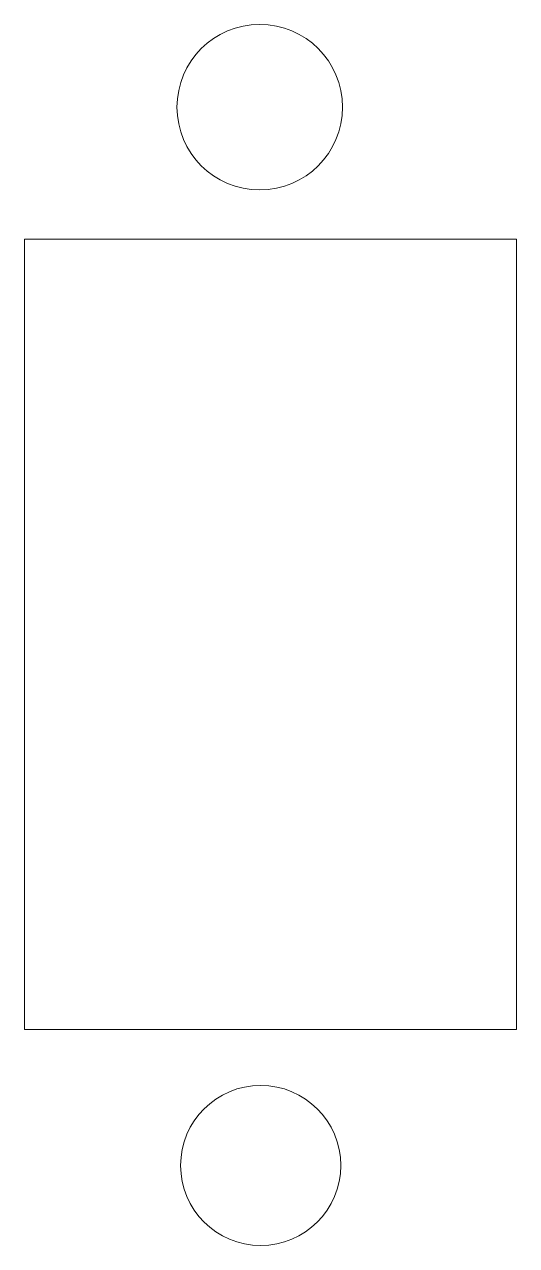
# Model space of a CAD drawing. Header units: inches. Extents: x -8.92 to -8.46, y 0.33 to 1.47.
import ezdxf

# ---------------------------------------------------------------- set-up
doc = ezdxf.new("R2010")
doc.units = ezdxf.units.IN
doc.header["$MEASUREMENT"] = 0
doc.layers.add('Layer 1', color=7, linetype='Continuous')

msp = doc.modelspace()

# ---------------------------------------------------------------- linework, layer by layer
at = {"layer": 'Layer 1', "color": 250, "lineweight": 9}
for points in [[(-8.7788, 1.3926), (-8.7788, 1.4354), (-8.7441, 1.4701), (-8.7013, 1.4701), (-8.6584, 1.4701), (-8.6238, 1.4354), (-8.6238, 1.3926), (-8.6238, 1.3498), (-8.6584, 1.3151), (-8.7013, 1.3151), (-8.7441, 1.3151), (-8.7788, 1.3498), (-8.7788, 1.3926)], [(-8.9217, 0.529), (-8.9217, 0.529), (-8.9217, 1.269), (-8.9217, 1.269), (-8.9217, 1.269), (-8.4607, 1.269), (-8.4607, 1.269), (-8.4607, 1.269), (-8.4607, 0.529), (-8.4607, 0.529), (-8.4607, 0.529), (-8.9217, 0.529), (-8.9217, 0.529)], [(-8.7754, 0.4016), (-8.7754, 0.443), (-8.7418, 0.4766), (-8.7004, 0.4766), (-8.659, 0.4766), (-8.6254, 0.443), (-8.6254, 0.4016), (-8.6254, 0.3602), (-8.659, 0.3266), (-8.7004, 0.3266), (-8.7418, 0.3266), (-8.7754, 0.3602), (-8.7754, 0.4016)]]:
    msp.add_open_spline(points, degree=3, knots=[0, 0, 0, 0, 0.25, 0.25, 0.25, 0.5, 0.5, 0.5, 0.75, 0.75, 0.75, 1, 1, 1, 1], dxfattribs=at)

doc.saveas('drawing.dxf')
